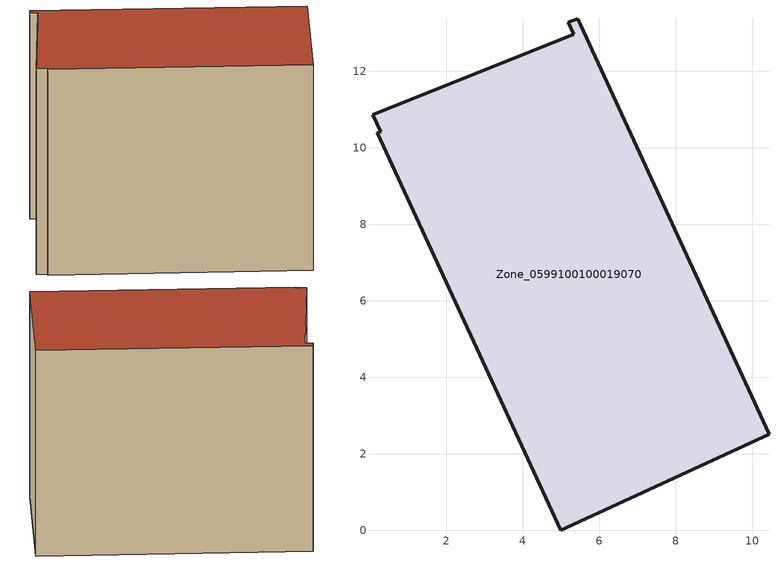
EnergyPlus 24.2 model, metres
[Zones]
Zone_0599100100019070
 floor ground (C_G): 0.29,10.43 0.08,10.87 5.34,12.97 5.2,13.29 5.44,13.38 10.44,2.52 5,0 0.21,10.39 z0
 wall outside (C_F): 10.44,2.52 5.44,13.38 5.2,13.29 5.34,12.97 0.08,10.87 0.29,10.43 0.21,10.39 5,0 10.44,2.52 z0:9.78
 roof outside (C_R): 0.08,10.87 0.29,10.43 0.21,10.39 5,0 10.44,2.52 5.44,13.38 5.2,13.29 5.34,12.97 z9.78
[BUILDING]
Pand.0599100100019070: North Axis=0; Terrain=City; Loads Convergence Tolerance Value=0.04; Temperature Convergence Tolerance Value=0.4; Solar Distribution=FullExterior; Maximum Number of Warmup Days=25; Minimum Number of Warmup Days=1
[Site:Location]
Rotterdam.The.Hague.AP_ZH_NLD Design_Conditions: Latitude=51.96; Longitude=4.45; Time Zone=1; Elevation=-4.5
[SITE:GROUNDTEMPERATURE:BUILDINGSURFACE]
18, 18, 18, 18, 18, 18, 18, 18, 18, 18, 18, 18
[MATERIAL] Thermal Absorptance=0.9; Solar Absorptance=0.7; Visible Absorptance=0.7
Name | Roughness | Thickness | Conductivity | Density | Specific Heat
G.TI.2015-2018 | MediumSmooth | 0.15 | 0.0428571 | 540 | 1210
F.TI.2015-2018 | Rough | 0.3 | 0.0666667 | 1920 | 840
R.TI.2015-2018 | MediumRough | 0.2 | 0.0333333 | 1500 | 1000
[CONSTRUCTION]
C_G: G.TI.2015-2018
C_F: F.TI.2015-2018
C_R: R.TI.2015-2018
[ZONE]
Zone_0599100100019070: Type=1; Multiplier=1; Ceiling Height=Autocalculate; Volume=Autocalculate; Floor Area=autocalculate; Part of Total Floor Area=Yes
[ZONEINFILTRATION:DESIGNFLOWRATE]
Infil_Zone_0599100100019070: Zone or ZoneList or Space or SpaceList=Zone_0599100100019070; Schedule=AlwaysOn; Design Flow Rate Calculation Method=Flow/Area; Flow Rate per Floor Area=0.0015; Constant Term Coefficient=1; Temperature Term Coefficient=0; Velocity Term Coefficient=0; Velocity Squared Term Coefficient=0
[HVACTEMPLATE:ZONE:IDEALLOADSAIRSYSTEM]
Zone_0599100100019070: Maximum Heating Supply Air Temperature=50; Minimum Cooling Supply Air Temperature=13; Maximum Heating Supply Air Humidity Ratio=0.0156; Minimum Cooling Supply Air Humidity Ratio=0.0077; Heating Limit=NoLimit; Cooling Limit=NoLimit; Dehumidification Control Type=ConstantSensibleHeatRatio; Cooling Sensible Heat Ratio=0.7; Dehumidification Setpoint=60; Humidification Control Type=None; Humidification Setpoint=30; Outdoor Air Method=None; Outdoor Air Flow Rate per Person=0.00944; Outdoor Air Flow Rate per Zone Floor Area=0; Outdoor Air Flow Rate per Zone=0; Demand Controlled Ventilation Type=None; Outdoor Air Economizer Type=NoEconomizer; Heat Recovery Type=None; Sensible Heat Recovery Effectiveness=0.7; Latent Heat Recovery Effectiveness=0.65
[ZONECONTROL:THERMOSTAT]
ThermostatControl_Zone_0599100100019070: Zone or ZoneList=Zone_0599100100019070; Control Type Schedule=DualSetpointControlType; Control 1=Thermostat_Zone_0599100100019070; Temperature Difference Between Cutout And Setpoint=0
[THERMOSTATSETPOINT:DUALSETPOINT]
Thermostat_Zone_0599100100019070: Heating Setpoint Temperature Schedule=HeatingSetpoint_Zone_0599100100019070; Cooling Setpoint Temperature Schedule=CoolingSetpoint_Zone_0599100100019070
[SCHEDULE:COMPACT]
HeatingSetpoint_Zone_0599100100019070: Through: 12/31, For: AllDays, Until: 24:00, 21
CoolingSetpoint_Zone_0599100100019070: Through: 12/31, For: AllDays, Until: 24:00, 24
DualSetpointControlType: Through: 12/31, For: AllDays, Until: 24:00, 4
AlwaysOn: Through: 12/31, For: AllDays, Until: 24:00, 1
